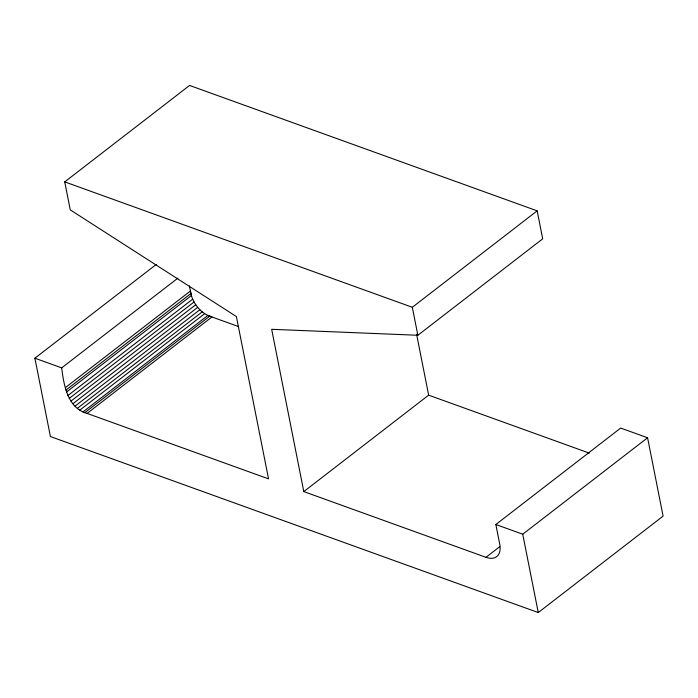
<?xml version="1.0" encoding="UTF-8"?>
<svg xmlns="http://www.w3.org/2000/svg" width="698" height="698" viewBox="0 0 698 698"><rect width="100%" height="100%" fill="white"/><g stroke="black" fill="none" stroke-linecap="round" stroke-linejoin="round"><path stroke-width="1.05" d="M485.974 557.318A23.863 13.437 52.3 0 0 499.724 544.091L495.842 524.503L620.688 428.066L647.587 437.768L663.1 516.119L538.254 612.556L50.413 436.555L34.9 358.205L61.703 367.872C63.788 384.912 67.488 407.972 87.084 413.408L268.547 478.872L236.404 316.578L70.271 209.871L64.731 181.881L189.577 85.444L537.163 210.848L542.704 238.829L417.858 335.267L271.67 329.299L303.805 491.593L485.974 557.318L499.742 546.674M34.9 358.205L156.3 264.429M61.703 367.872L177.938 278.083M65.577 387.46L190.423 291.022C192.002 302.618 200.562 313.646 211.93 316.971L87.084 413.408M65.952 390.069L190.798 293.631M66.485 392.04L191.331 295.603L189.402 285.866M67.793 395.618L192.639 299.18M69.215 398.418L194.061 301.981M70.926 401.149L195.772 304.712M72.897 403.741L197.743 307.303M75.07 406.14L199.916 309.703M77.391 408.286L202.237 311.849M79.816 410.119L204.662 313.681M82.966 411.925L207.812 315.487L238.585 326.585M84.72 412.719L209.566 316.281M64.731 181.881L412.317 307.286L537.163 210.848M303.805 491.593L428.651 395.155L589.321 453.124M495.842 524.503L522.741 534.206L647.587 437.768M522.741 534.206L538.254 612.556M412.317 307.286L417.858 335.267M416.601 334.298L428.651 395.155"/></g></svg>
